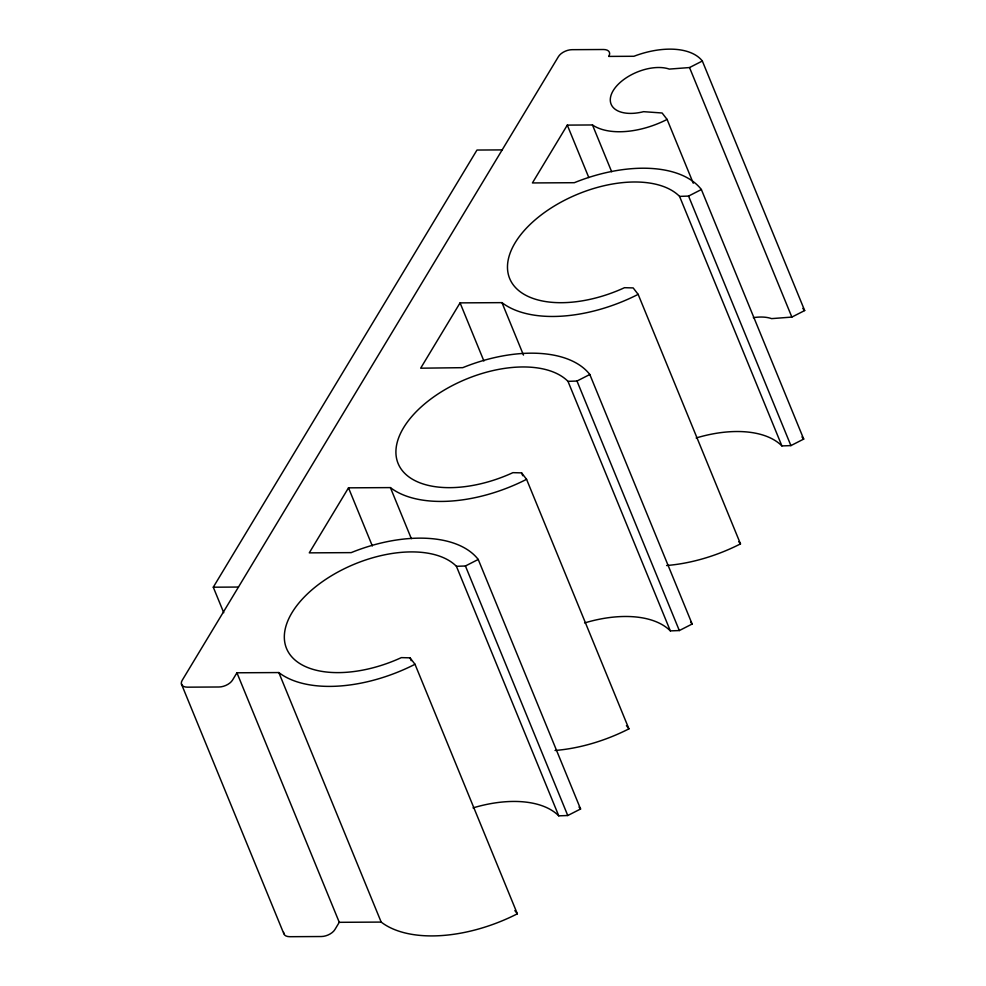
<?xml version="1.0" encoding="UTF-8"?>
<svg xmlns="http://www.w3.org/2000/svg" width="986" height="986" viewBox="0 0 986 986"><rect width="100%" height="100%" fill="white"/><g stroke="black" fill="none" stroke-linecap="round" stroke-linejoin="round"><path stroke-width="1.48" d="M223.748 612.713L213.284 587.2L476.977 150.045L502.157 149.897M283.672 932.374A10.871 5.953 -22.3 0 0 289.822 936.7L321.288 936.527A10.871 5.953 -22.3 0 0 334.883 929.588L339.27 922.317L381.175 922.083A117.1 64.127 -22.3 0 0 517.342 913.812L415.007 664.281A117.1 64.127 -22.3 0 1 278.828 672.563L236.936 672.785L232.548 680.057A10.871 5.953 -22.3 0 1 218.954 686.995L187.476 687.168A10.871 5.953 -22.3 0 1 182.188 680.34L558.433 56.621A10.871 5.953 -22.3 0 1 572.016 49.682L603.494 49.51A10.871 5.953 -22.3 0 1 608.781 56.338M555.032 750.469A117.1 64.127 -22.3 0 0 628.92 728.851L526.573 479.319A117.1 64.127 -22.3 0 1 390.394 487.602L348.502 487.836L309.271 552.863L351.176 552.628A117.1 64.127 -22.3 0 1 478.235 559.456L580.581 808.988L567.763 815.521L558.754 815.841A95.359 52.209 -22.3 0 0 473.009 807.904M666.598 565.508A117.1 64.127 -22.3 0 0 740.486 543.89L638.152 294.358A117.1 64.127 -22.3 0 1 501.973 302.64L460.068 302.875L420.665 368.197L462.742 367.667A117.1 64.127 -22.3 0 1 589.813 374.495L692.147 624.027L679.329 630.559L670.332 630.88A95.359 52.209 -22.3 0 0 584.587 622.942M693.269 183.236L667.103 119.429A65.261 35.73 -22.3 0 1 592.475 124.963L567.295 125.111L532.415 182.94L574.308 182.706A117.1 64.127 -22.3 0 1 701.379 189.534L803.713 439.066L790.908 445.61L781.898 445.918A95.359 52.209 -22.3 0 0 696.153 437.981M667.103 119.429L662.111 112.996L643.575 111.677A36.26 19.856 -22.3 0 1 613.193 90.626A36.26 19.856 -22.3 0 1 669.26 69.094L689.522 67.553L702.34 61.021L804.675 310.553L791.857 317.085L771.594 318.626A36.26 19.856 -22.3 0 0 753.304 317.677M638.152 294.358L633.16 287.912L624.483 287.702A95.359 52.209 -22.3 0 1 512.856 284.301A95.359 52.209 -22.3 0 1 563.08 201.045A95.359 52.209 -22.3 0 1 679.564 196.387L688.561 196.078L701.379 189.534M526.573 479.319L521.594 472.873L512.905 472.664A95.359 52.209 -22.3 0 1 401.29 469.262A95.359 52.209 -22.3 0 1 451.514 386.007A95.359 52.209 -22.3 0 1 567.985 381.348L576.995 381.04L589.813 374.495M415.007 664.281L410.028 657.835L401.339 657.625A95.359 52.209 -22.3 0 1 289.711 654.223A95.359 52.209 -22.3 0 1 339.936 570.956A95.359 52.209 -22.3 0 1 456.419 566.309L465.429 565.989L478.235 559.456M608.732 56.412L633.912 56.276A65.261 35.73 -22.3 0 1 702.34 61.021M213.284 587.2L238.464 587.052M738.822 541.745L740.486 543.89M626.43 725.622L628.92 728.851M514.852 910.583L517.342 913.812M689.522 67.553L791.857 317.085M688.561 196.078L790.908 445.61M679.564 196.387L781.898 445.918M592.475 124.963L611.665 171.749M567.295 125.111L588.815 177.566M576.995 381.04L679.329 630.559M567.985 381.348L670.332 630.88M501.973 302.64L523.48 355.096M460.068 302.875L483.904 360.999M521.594 472.873L522.753 475.708M465.429 565.989L567.763 815.521M456.419 566.309L558.754 815.841M390.394 487.602L411.335 538.639M348.502 487.836L372.338 545.961M410.028 657.835L411.187 660.669M278.828 672.563L381.175 922.083M236.936 672.785L339.27 922.317M181.461 684.099L283.795 933.631M801.951 436.946A117.1 64.127 -22.3 0 1 803.713 439.066M690.582 622.129A117.1 64.127 -22.3 0 1 692.147 624.027M579.004 807.09A117.1 64.127 -22.3 0 1 580.581 808.988M802.789 308.421A65.261 35.73 -22.3 0 1 804.675 310.553"/></g></svg>
